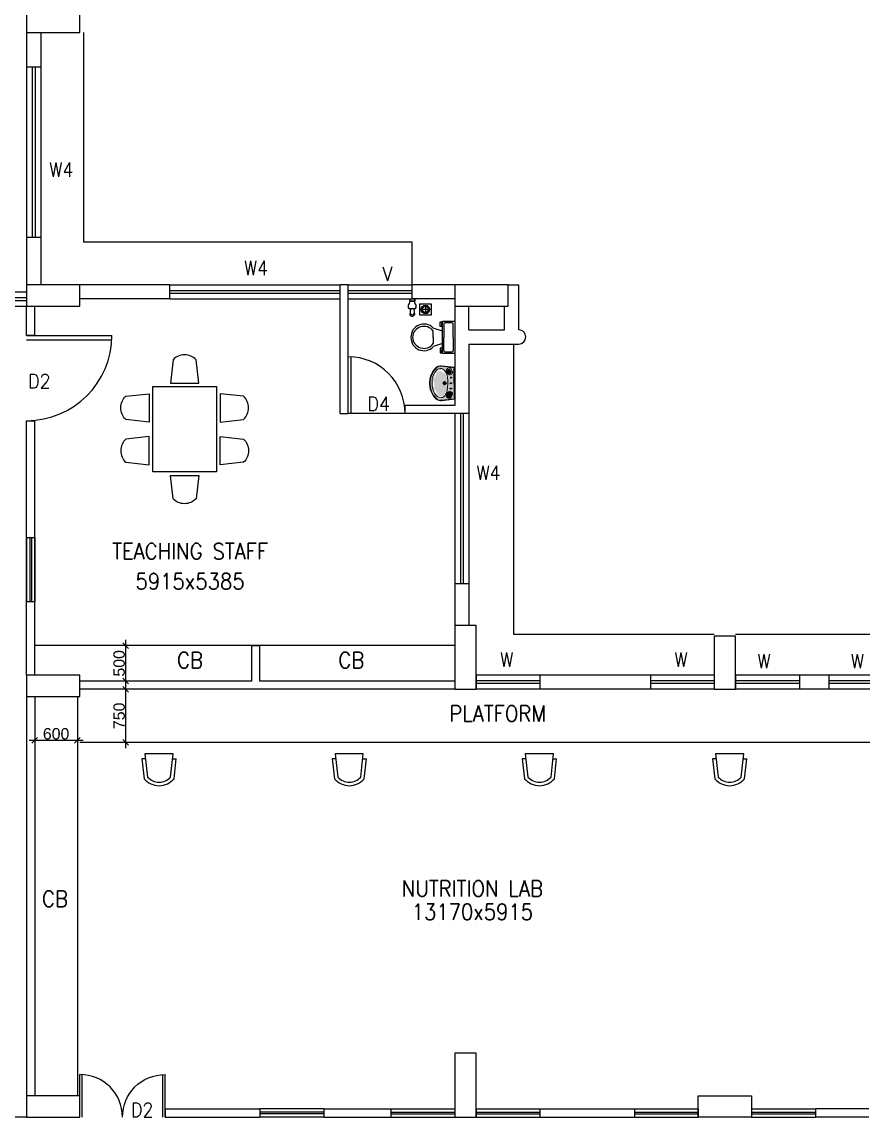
# Model space of a CAD drawing. Extents: x 10161149 to 10263331, y -3696053 to -3547728.
# Drawn here: x 10182655 to 10194502, y -3635863 to -3620428 of the extents above; entities that cross this region are included whole.
import ezdxf
from ezdxf.enums import TextEntityAlignment as Align

# ---------------------------------------------------------------- set-up
doc = ezdxf.new("R2010")
doc.units = 0
doc.header["$MEASUREMENT"] = 0
doc.header["$PDMODE"] = 35
doc.linetypes.add('DASHED', pattern=[0.75, 0.5, -0.25])
doc.layers.get('0').update_dxf_attribs({"linetype": 'CONTINUOUS'})
doc.layers.get('Defpoints').update_dxf_attribs({"linetype": 'CONTINUOUS'})
for name, color, linetype in [('25', 6, 'CONTINUOUS'), ('5', 3, 'CONTINUOUS'), ('COL', 2, 'CONTINUOUS'), ('DAS', 1, 'DASHED'), ('DIM', 8, 'CONTINUOUS'), ('dim1', 5, 'CONTINUOUS'), ('DOOR', 31, 'CONTINUOUS'), ('EWC', 5, 'CONTINUOUS'), ('Exi. Walls', 170, 'CONTINUOUS'), ('floor trap', 9, 'CONTINUOUS'), ('Furn-Hat', 145, 'CONTINUOUS'), ('tap', 8, 'CONTINUOUS'), ('Toi-Euip', 8, 'CONTINUOUS'), ('TXW', 6, 'CONTINUOUS'), ('Venti', 161, 'CONTINUOUS'), ('Window', 4, 'CONTINUOUS')]:
    doc.layers.add(name, color=color, linetype=linetype)
doc.layers.add('toi-fix', color=46, linetype='CONTINUOUS', lineweight=18)
doc.styles.add('ROMANS', font='arial.ttf')
doc.styles.get("Standard").update_dxf_attribs({"font": 'romans.shx'})
doc.linetypes.add('ZIGZAG', pattern='A,0.0001,-0.2,[131,ltypeshp.shx,S=0.2,R=0,X=-0.2,Y=0],-0.4,[131,ltypeshp.shx,S=0.2,R=180,X=0.2,Y=0],-0.2', length=0.8001)
doc.dimstyles.new('int. dim', dxfattribs={"dimtxt": 160, "dimasz": 80, "dimexe": 80, "dimexo": 0, "dimgap": 10, "dimtad": 1, "dimdec": 0, "dimzin": 12, "dimdsep": 46, "dimtxsty": 'ROMANS', "dimblk": 'OBLIQUE', "dimcen": 1.5, "dimdle": 80, "dimclrd": 5, "dimclre": 5, "dimclrt": 4, "dimadec": 0, "dimazin": 0, "dimtfac": 1, "dimtdec": 0, "dimtix": 1, "dimtmove": 2, "dimatfit": 3, "dimfxl": 1, "dimtolj": 1, "dimtzin": 0, "dimlwd": -1, "dimlwe": -1, "dimarcsym": 0})

# ---------------------------------------------------------------- blocks, each defined once
blk = doc.blocks.new('WINP')
at = {"layer": 'Window'}
for p, q in [((0, 0), (0, 1)), ((0, 1), (1, 1)), ((1, 0), (1, 1)), ((0, 0.6), (1, 0.6)), ((0, 0.4), (1, 0.4)), ((0, 0), (1, 0))]:
    blk.add_line(p, q, dxfattribs=at)
blk = doc.blocks.new('DOORP')
at = {"layer": 'DOOR'}
for p, q in [((0, 0), (0, 1)), ((0.05, 0), (0.05, 0.999))]:
    blk.add_line(p, q, dxfattribs=at)
at = {"layer": 'DOOR', "color": 145}
blk.add_arc((0, 0), 1, 0, 90, dxfattribs=at)
blk = doc.blocks.new('_Oblique')
at = {"color": 0, "linetype": 'ByBlock', "lineweight": -2}
blk.add_line((-0.5, -0.5), (0.5, 0.5), dxfattribs=at)
blk = doc.blocks.new('*D75')
at = {"layer": 'Defpoints', "color": 0, "lineweight": -3, "transparency": 16777216}
for p in [(10182836, -3629933), (10183436, -3629933), (10182836, -3630554)]:
    blk.add_point(p, dxfattribs=at)
at = {"layer": 'dim1', "color": 5, "transparency": 16777216}
for p, q in [((10182836, -3629933), (10182836, -3630634)), ((10183436, -3629933), (10183436, -3630634)), ((10183516, -3630554), (10182756, -3630554))]:
    blk.add_line(p, q, dxfattribs=at)
at = {"layer": 'dim1', "color": 5, "transparency": 16777216, "xscale": 80, "yscale": 80, "zscale": 80, "rotation": 180}
blk.add_blockref('_Oblique', (10182836, -3630554), dxfattribs=at)
at = {"layer": 'dim1', "color": 5, "transparency": 16777216, "xscale": 80, "yscale": 80, "zscale": 80}
blk.add_blockref('_Oblique', (10183436, -3630554), dxfattribs=at)
at = {"layer": 'dim1', "color": 4, "transparency": 16777216, "insert": (10183136, -3630462), "char_height": 160, "attachment_point": 5, "style": 'ROMANS'}
blk.add_mtext('\\A1;600', dxfattribs=at)
blk = doc.blocks.new('VENTP')
at = {"layer": 'Venti'}
for p, q in [((0, 0), (0, 1)), ((0, 1), (1, 1)), ((1, 0), (1, 1)), ((0, 0), (1, 0))]:
    blk.add_line(p, q, dxfattribs=at)
at = {"layer": 'Venti', "ltscale": 2}
for p, q in [((0, 0.6), (1, 0.6)), ((0, 0.4), (1, 0.4))]:
    blk.add_line(p, q, dxfattribs=at)
blk = doc.blocks.new('*D100')
at = {"layer": 'Defpoints', "color": 0, "lineweight": -3, "transparency": 16777216}
for p in [(10184116, -3629218), (10184341, -3629218), (10184341, -3629718)]:
    blk.add_point(p, dxfattribs=at)
at = {"layer": 'dim1', "color": 5, "transparency": 16777216}
for p, q in [((10184341, -3629218), (10184036, -3629218)), ((10184116, -3629798), (10184116, -3629138)), ((10184341, -3629718), (10184036, -3629718))]:
    blk.add_line(p, q, dxfattribs=at)
at = {"layer": 'dim1', "color": 5, "transparency": 16777216, "xscale": 80, "yscale": 80, "zscale": 80}
for p, rotation in [((10184116, -3629218), 90), ((10184116, -3629718), 270)]:
    blk.add_blockref('_Oblique', p, dxfattribs=dict(at, rotation=rotation))
at = {"layer": 'dim1', "color": 4, "transparency": 16777216, "insert": (10184024, -3629468), "char_height": 160, "attachment_point": 5, "rotation": 90, "style": 'ROMANS'}
blk.add_mtext('\\A1;500', dxfattribs=at)
blk = doc.blocks.new('D1')
at = {"layer": '25'}
for points in [[(-1.64, 8.95), (-1.99, 5.65), (1.99, 5.65), (1.61, 8.95, 0.430136)], [(-8.3, 3.8), (-5, 4.15), (-5, 0.16), (-8.3, 0.54, -0.430136)], [(8.3, 3.8), (5, 4.15), (5, 0.16), (8.3, 0.54, 0.430136)], [(-8.3, -5.51), (-5, -5.85), (-5, -1.87), (-8.3, -2.25, 0.430136)], [(8.3, -5.51), (5, -5.85), (5, -1.87), (8.3, -2.25, -0.430136)], [(-1.64, -10.65), (-1.99, -7.35), (1.99, -7.35), (1.61, -10.65, -0.430136)]]:
    blk.add_lwpolyline(points, format="xyb", close=True, dxfattribs=at)
at = {"layer": 'DIM'}
blk.add_lwpolyline([(-4.5, -6.85), (-4.5, 5.15), (4.5, 5.15), (4.5, -6.85)], close=True, dxfattribs=at)
blk = doc.blocks.new('*D101')
at = {"layer": 'Defpoints', "color": 0, "lineweight": -3, "transparency": 16777216}
for p in [(10184116, -3629833), (10184283, -3629833), (10184283, -3630583)]:
    blk.add_point(p, dxfattribs=at)
at = {"layer": 'dim1', "color": 5, "transparency": 16777216}
for p, q in [((10184283, -3629833), (10184036, -3629833)), ((10184116, -3630663), (10184116, -3629753)), ((10184283, -3630583), (10184036, -3630583))]:
    blk.add_line(p, q, dxfattribs=at)
at = {"layer": 'dim1', "color": 5, "transparency": 16777216, "xscale": 80, "yscale": 80, "zscale": 80}
for p, rotation in [((10184116, -3629833), 90), ((10184116, -3630583), 270)]:
    blk.add_blockref('_Oblique', p, dxfattribs=dict(at, rotation=rotation))
at = {"layer": 'dim1', "color": 4, "transparency": 16777216, "insert": (10184024, -3630208), "char_height": 160, "attachment_point": 5, "rotation": 90, "style": 'ROMANS'}
blk.add_mtext('\\A1;750', dxfattribs=at)
blk = doc.blocks.new('CHAIR')
at = {"layer": '25'}
for p, q in [((-1.92, -0.71), (-2.42, -0.71)), ((1.92, -0.71), (2.42, -0.71))]:
    blk.add_line(p, q, dxfattribs=at)
blk.add_lwpolyline([(1.64, -3.3), (1.99, 0), (-1.99, 0), (-1.61, -3.3, 0.430136)], format="xyb", close=True, dxfattribs=at)
blk.add_lwpolyline([(-2.41, -0.71), (-2.09, -3.51, 0.468646), (2.12, -3.51)], format="xyb", dxfattribs=at)
blk.add_lwpolyline([(2.12, -3.51), (2.42, -0.71)], dxfattribs=at)
blk = doc.blocks.new('2')
at = {"layer": 'Furn-Hat'}
h = blk.add_hatch(color=200, dxfattribs=at)
h.set_gradient(color1=(176, 43, 238), color2=(222, 165, 248), one_color=1, tint=0.81, name='SPHERICAL')
edge = h.paths.add_edge_path()
edge.add_ellipse((0.83, 2.39), major_axis=(0, 2.74), ratio=1, start_angle=253.1333, end_angle=282.8458)
edge.add_ellipse((0.66, 2.28), major_axis=(0, 2.87), ratio=1, start_angle=226.9131, end_angle=256.353, ccw=False)
edge.add_ellipse((1.97, 1.03), major_axis=(0, 1.06), ratio=1, start_angle=191.403, end_angle=227.6151, ccw=False)
edge.add_ellipse((1.95, 0.79), major_axis=(-0.001, 0.832), ratio=1, start_angle=172.9435, end_angle=196.7003, ccw=False)
edge.add_line((1.85, -0.04), (0, 0.17))
edge.add_ellipse((-0.15, 0.37), major_axis=(0, 0.247), ratio=1, start_angle=216.2128, end_angle=239.0995)
edge.add_line((0.07, 0.24), (1.91, 0.03))
edge.add_ellipse((1.98, 0.81), major_axis=(0, 0.781), ratio=1, start_angle=174.8376, end_angle=213.1867)
edge.add_ellipse((1.82, 1.24), major_axis=(0, 1.23), ratio=1, start_angle=208.7339, end_angle=238.1069)
edge.add_ellipse((1.35, 1.89), major_axis=(0, 2), ratio=1, start_angle=229.2631, end_angle=252.9591)
edge.add_ellipse((0.45, 2.43), major_axis=(0, 3.03), ratio=1, start_angle=248.1478, end_angle=293.8025)
edge.add_ellipse((0.67, 2.61), major_axis=(0, 2.75), ratio=1, start_angle=292.3386, end_angle=313.7886)
edge.add_ellipse((1.96, 3.88), major_axis=(0.001, 0.944), ratio=1, start_angle=311.9795, end_angle=362.8452)
edge.add_line((1.91, 4.83), (0.06, 4.62))
edge.add_ellipse((-0.22, 4.44), major_axis=(0, 0.335), ratio=1, start_angle=301.9908, end_angle=318.3316)
edge.add_line((0, 4.69), (1.85, 4.9))
edge.add_ellipse((1.98, 3.91), major_axis=(0, 0.995), ratio=1, start_angle=311.3713, end_angle=367.5939, ccw=False)
edge.add_ellipse((0.6, 2.54), major_axis=(0, 2.94), ratio=1, start_angle=278.9603, end_angle=313.5987, ccw=False)
h = blk.add_hatch(color=201, dxfattribs=at)
h.set_gradient(color1=(213, 142, 246), color2=(222, 165, 248), one_color=1, tint=0.81, name='SPHERICAL')
edge = h.paths.add_edge_path()
edge.add_ellipse((-0.22, 4.44), major_axis=(0, 0.335), ratio=1, start_angle=279.6212, end_angle=301.9908)
edge.add_line((0.06, 4.62), (1.91, 4.83))
edge.add_ellipse((1.96, 3.88), major_axis=(0.001, 0.944), ratio=1, start_angle=311.9795, end_angle=362.8452, ccw=False)
edge.add_ellipse((0.67, 2.61), major_axis=(0, 2.75), ratio=1, start_angle=292.3386, end_angle=313.7886, ccw=False)
edge.add_ellipse((0.45, 2.43), major_axis=(0, 3.03), ratio=1, start_angle=248.1478, end_angle=293.8025, ccw=False)
edge.add_ellipse((1.35, 1.89), major_axis=(0, 2), ratio=1, start_angle=229.2631, end_angle=252.9591, ccw=False)
edge.add_ellipse((1.82, 1.24), major_axis=(0, 1.23), ratio=1, start_angle=208.7339, end_angle=238.1069, ccw=False)
edge.add_ellipse((1.98, 0.81), major_axis=(0, 0.781), ratio=1, start_angle=174.8376, end_angle=213.1867, ccw=False)
edge.add_line((1.91, 0.03), (0.07, 0.24))
edge.add_ellipse((-0.15, 0.37), major_axis=(0, 0.247), ratio=1, start_angle=239.0995, end_angle=258.8462)
edge.add_line((0.1, 0.32), (0.11, 4.5))
edge = h.paths.add_edge_path(flags=16)
edge.add_ellipse((0.54, 1.68), major_axis=(0.0002, 0.0643), ratio=1, start_angle=0, end_angle=360, ccw=False)
edge = h.paths.add_edge_path(flags=16)
edge.add_ellipse((0.75, 0.77), major_axis=(0.001, 0.492), ratio=1, start_angle=372.9151, end_angle=415.0496)
edge.add_ellipse((0.66, 0.93), major_axis=(0, 0.34), ratio=1, start_angle=68.6534, end_angle=118.0903)
edge.add_ellipse((1.55, 1.19), major_axis=(0, 1.26), ratio=1, start_angle=109.4436, end_angle=129.259)
edge.add_ellipse((0.76, 0.48), major_axis=(0, 0.207), ratio=1, start_angle=116.7852, end_angle=207.4853)
edge.add_ellipse((0.68, 0.84), major_axis=(0.003, 0.569), ratio=1, start_angle=198.6155, end_angle=235.2982)
edge.add_ellipse((1.01, 0.63), major_axis=(0, 0.179), ratio=1, start_angle=230.4595, end_angle=309.5311)
edge.add_arc((1.2, 0.8), 0.086, 143.8926, 223.9597, ccw=False)
edge.add_arc((1.21, 0.82), 0.0872, 59.6713, 155.4896, ccw=False)
edge.add_ellipse((2.73, 1.67), major_axis=(0, 1.67), ratio=1, start_angle=108.7156, end_angle=120.4399)
edge.add_ellipse((2.03, 1.15), major_axis=(0, 0.801), ratio=1, start_angle=113.6541, end_angle=156.3424)
edge.add_ellipse((1.91, 1.34), major_axis=(0, 0.947), ratio=1, start_angle=167.3152, end_angle=194.3844)
edge.add_ellipse((1.73, 1.61), major_axis=(0, 1.26), ratio=1, start_angle=199.4142, end_angle=242.3113)
edge.add_ellipse((0.73, 2.3), major_axis=(0, 2.47), ratio=1, start_angle=238.946, end_angle=269.4836)
edge.add_ellipse((0.23, 2.48), major_axis=(0, 2.98), ratio=1, start_angle=266.1625, end_angle=294.5971)
edge.add_ellipse((1.64, 3.2), major_axis=(0, 1.4), ratio=1, start_angle=291.6011, end_angle=328.054)
edge.add_ellipse((2, 3.79), major_axis=(0, 0.709), ratio=1, start_angle=327.5861, end_angle=383.2162)
edge.add_ellipse((2.18, 3.44), major_axis=(0, 1.1), ratio=1, start_angle=384.9893, end_angle=432.0066)
edge.add_arc((1.21, 4.06), 0.0773, 202.0693, 284.8477, ccw=False)
edge.add_arc((1.2, 4.08), 0.086, 136.0403, 216.1074, ccw=False)
edge.add_ellipse((1.01, 4.25), major_axis=(0, 0.179), ratio=1, start_angle=230.4689, end_angle=309.5405)
edge.add_ellipse((0.68, 4.04), major_axis=(-0.003, 0.569), ratio=1, start_angle=304.7018, end_angle=341.3845)
edge.add_ellipse((0.76, 4.4), major_axis=(0, 0.207), ratio=1, start_angle=332.4116, end_angle=423.1117)
edge.add_ellipse((1.55, 3.69), major_axis=(0.01, 1.26), ratio=1, start_angle=411.1189, end_angle=430.9342)
edge.add_ellipse((0.66, 3.95), major_axis=(0, 0.34), ratio=1, start_angle=61.9097, end_angle=111.3466)
edge.add_ellipse((0.75, 4.11), major_axis=(0.003, 0.492), ratio=1, start_angle=125.3669, end_angle=167.5014)
edge.add_ellipse((0.73, 3.94), major_axis=(0, 0.319), ratio=1, start_angle=163.9108, end_angle=209.8663)
edge.add_ellipse((1.14, 3.59), major_axis=(-0.002, 0.268), ratio=1, start_angle=387.9183, end_angle=433.2607, ccw=False)
edge.add_ellipse((1.07, 3.77), major_axis=(0, 0.0739), ratio=1, start_angle=281.3136, end_angle=401.6955, ccw=False)
edge.add_ellipse((2.18, 3.44), major_axis=(0, 1.1), ratio=1, start_angle=432.0066, end_angle=441.9912)
edge.add_ellipse((3.97, 2.89), major_axis=(0, 2.96), ratio=1, start_angle=436.108, end_angle=445.7027)
edge.add_ellipse((8.3, 2.4), major_axis=(0, 7.32), ratio=1, start_angle=444.4585, end_angle=449.7636)
edge.add_ellipse((8.98, 2.78), major_axis=(0.01, 8.01), ratio=1, start_angle=92.5395, end_angle=98.8367)
edge.add_ellipse((2.73, 1.67), major_axis=(0, 1.67), ratio=1, start_angle=94.0582, end_angle=108.7156)
edge.add_ellipse((1.07, 1.13), major_axis=(-0.0003, 0.0855), ratio=1, start_angle=142.4726, end_angle=276.6239, ccw=False)
edge.add_ellipse((1.14, 1.3), major_axis=(0.002, 0.268), ratio=1, start_angle=106.7393, end_angle=152.0817, ccw=False)
edge.add_ellipse((0.73, 0.94), major_axis=(-0.001, 0.319), ratio=1, start_angle=329.9021, end_angle=375.8576)
edge = h.paths.add_edge_path(flags=16)
edge.add_ellipse((0.54, 2.42), major_axis=(0.0008, 0.0643), ratio=1, start_angle=0, end_angle=360, ccw=False)
edge = h.paths.add_edge_path(flags=0)
edge.add_ellipse((1.43, 2.44), major_axis=(0, 0.216), ratio=1, start_angle=0, end_angle=360, ccw=False)
edge = h.paths.add_edge_path(flags=0)
edge.add_ellipse((1.43, 2.44), major_axis=(-0.001, 0.155), ratio=1, start_angle=0, end_angle=360, ccw=False)
edge = h.paths.add_edge_path(flags=0)
edge.add_ellipse((1.43, 2.44), major_axis=(0, 0.109), ratio=1, start_angle=0, end_angle=360, ccw=False)
edge = h.paths.add_edge_path(flags=16)
edge.add_ellipse((0.54, 3.22), major_axis=(0.0002, 0.0643), ratio=1, start_angle=0, end_angle=360, ccw=False)
h = blk.add_hatch(color=200, dxfattribs=at)
h.set_gradient(color1=(176, 43, 238), color2=(222, 165, 248), one_color=1, tint=0.81, name='INVCYLINDER')
edge = h.paths.add_edge_path()
edge.add_ellipse((-0.15, 0.37), major_axis=(0, 0.247), ratio=1, start_angle=239.0995, end_angle=258.8462, ccw=False)
edge.add_line((0.07, 0.24), (0, 0.25))
edge.add_line((0, 0.25), (0, 4.61))
edge.add_line((0, 4.61), (0.06, 4.62))
edge.add_ellipse((-0.22, 4.44), major_axis=(0, 0.335), ratio=1, start_angle=279.6212, end_angle=301.9908, ccw=False)
edge.add_line((0.11, 4.5), (0.1, 0.32))
h = blk.add_hatch(color=254, dxfattribs=at)
h.set_gradient(color1=(234, 198, 250), color2=(223, 166, 247), one_color=1, tint=0.81, name='SPHERICAL')
edge = h.paths.add_edge_path()
edge.add_ellipse((1.07, 3.77), major_axis=(0, 0.0739), ratio=1, start_angle=281.3136, end_angle=401.6955)
edge.add_ellipse((1.14, 3.59), major_axis=(-0.002, 0.268), ratio=1, start_angle=387.9183, end_angle=433.2607)
edge.add_ellipse((0.73, 3.94), major_axis=(0, 0.319), ratio=1, start_angle=163.9108, end_angle=209.8663, ccw=False)
edge.add_ellipse((0.75, 4.11), major_axis=(0.003, 0.492), ratio=1, start_angle=125.3669, end_angle=167.5014, ccw=False)
edge.add_ellipse((0.66, 3.95), major_axis=(0, 0.34), ratio=1, start_angle=61.9097, end_angle=111.3466, ccw=False)
edge.add_ellipse((1.55, 3.69), major_axis=(0.01, 1.26), ratio=1, start_angle=411.1189, end_angle=430.9342, ccw=False)
edge.add_ellipse((0.76, 4.4), major_axis=(0, 0.207), ratio=1, start_angle=332.4116, end_angle=423.1117, ccw=False)
edge.add_ellipse((0.68, 4.04), major_axis=(-0.003, 0.569), ratio=1, start_angle=304.7018, end_angle=341.3845, ccw=False)
edge.add_ellipse((1.01, 4.25), major_axis=(0, 0.179), ratio=1, start_angle=230.4689, end_angle=309.5405, ccw=False)
edge.add_arc((1.2, 4.08), 0.086, 136.0403, 216.1074)
edge.add_arc((1.21, 4.06), 0.0773, 202.0693, 284.8477)
edge.add_ellipse((2.18, 3.44), major_axis=(0, 1.1), ratio=1, start_angle=384.9893, end_angle=432.0066)
h = blk.add_hatch(color=254, dxfattribs=at)
h.set_gradient(color1=(234, 198, 250), color2=(223, 166, 247), one_color=1, tint=0.81, name='SPHERICAL')
edge = h.paths.add_edge_path()
edge.add_ellipse((1.64, 3.2), major_axis=(0, 1.4), ratio=1, start_angle=291.6011, end_angle=328.054)
edge.add_ellipse((0.23, 2.48), major_axis=(0, 2.98), ratio=1, start_angle=266.1625, end_angle=294.5971, ccw=False)
edge.add_ellipse((0.73, 2.3), major_axis=(0, 2.47), ratio=1, start_angle=238.946, end_angle=269.4836, ccw=False)
edge.add_ellipse((1.73, 1.61), major_axis=(0, 1.26), ratio=1, start_angle=199.4142, end_angle=242.3113, ccw=False)
edge.add_ellipse((1.91, 1.34), major_axis=(0, 0.947), ratio=1, start_angle=167.3152, end_angle=194.3844, ccw=False)
edge.add_ellipse((2.03, 1.15), major_axis=(0, 0.801), ratio=1, start_angle=113.6541, end_angle=156.3424, ccw=False)
edge.add_ellipse((2.73, 1.67), major_axis=(0, 1.67), ratio=1, start_angle=94.0582, end_angle=120.4399, ccw=False)
edge.add_ellipse((8.98, 2.78), major_axis=(0.01, 8.01), ratio=1, start_angle=92.5395, end_angle=98.8367, ccw=False)
edge.add_ellipse((8.3, 2.4), major_axis=(0, 7.32), ratio=1, start_angle=444.4585, end_angle=449.7636, ccw=False)
edge.add_ellipse((3.97, 2.89), major_axis=(0, 2.96), ratio=1, start_angle=436.108, end_angle=445.7027, ccw=False)
edge.add_ellipse((2.18, 3.44), major_axis=(0, 1.1), ratio=1, start_angle=384.9893, end_angle=441.9912, ccw=False)
edge.add_ellipse((2, 3.79), major_axis=(0, 0.709), ratio=1, start_angle=327.5861, end_angle=383.2162, ccw=False)
edge = h.paths.add_edge_path(flags=16)
edge.add_ellipse((1.43, 2.44), major_axis=(0, 0.216), ratio=1, start_angle=0, end_angle=360, ccw=False)
edge = h.paths.add_edge_path(flags=0)
edge.add_ellipse((1.43, 2.44), major_axis=(-0.001, 0.155), ratio=1, start_angle=0, end_angle=360, ccw=False)
edge = h.paths.add_edge_path(flags=0)
edge.add_ellipse((1.43, 2.44), major_axis=(0, 0.109), ratio=1, start_angle=0, end_angle=360, ccw=False)
h = blk.add_hatch(color=254, dxfattribs=at)
h.set_gradient(color1=(234, 198, 250), color2=(223, 166, 247), one_color=1, tint=0.81, name='SPHERICAL')
edge = h.paths.add_edge_path()
edge.add_ellipse((1.55, 1.19), major_axis=(0, 1.26), ratio=1, start_angle=109.4436, end_angle=129.259)
edge.add_ellipse((0.76, 0.48), major_axis=(0, 0.207), ratio=1, start_angle=116.7852, end_angle=207.4853)
edge.add_ellipse((0.68, 0.84), major_axis=(0.003, 0.569), ratio=1, start_angle=198.6155, end_angle=235.2982)
edge.add_ellipse((1.01, 0.63), major_axis=(0, 0.179), ratio=1, start_angle=230.4595, end_angle=309.5311)
edge.add_arc((1.2, 0.8), 0.086, 143.8926, 223.9597, ccw=False)
edge.add_arc((1.21, 0.82), 0.0872, 59.6713, 155.4896, ccw=False)
edge.add_ellipse((2.73, 1.67), major_axis=(0, 1.67), ratio=1, start_angle=108.7156, end_angle=120.4399, ccw=False)
edge.add_ellipse((1.07, 1.13), major_axis=(-0.0003, 0.0855), ratio=1, start_angle=142.4726, end_angle=276.6239, ccw=False)
edge.add_ellipse((1.14, 1.3), major_axis=(0.002, 0.268), ratio=1, start_angle=106.7393, end_angle=152.0817, ccw=False)
edge.add_ellipse((0.73, 0.94), major_axis=(-0.001, 0.319), ratio=1, start_angle=329.9021, end_angle=375.8576)
edge.add_ellipse((0.75, 0.77), major_axis=(0.001, 0.492), ratio=1, start_angle=372.9151, end_angle=415.0496)
edge.add_ellipse((0.66, 0.93), major_axis=(0, 0.34), ratio=1, start_angle=68.6534, end_angle=118.0903)
at = {"layer": 'toi-fix', "color": 7}
for p, q in [((0, 4.69), (1.85, 4.9)), ((0, 4.61), (1.91, 4.83)), ((0, 0.17), (0, 4.69)), ((0.1, 0.32), (0.11, 4.5)), ((0.67, 3.22), (0.39, 3.22)), ((0.54, 3.34), (0.54, 3.08)), ((0.72, 2.42), (0.39, 2.42)), ((0.72, 1.68), (0.39, 1.68)), ((0.54, 2.55), (0.54, 2.28)), ((0.54, 1.8), (0.54, 1.54)), ((1.73, 2.44), (1.12, 2.44)), ((1.43, 2.14), (1.43, 2.74)), ((0, 0.25), (1.91, 0.03)), ((0, 0.17), (1.85, -0.04))]:
    blk.add_line(p, q, dxfattribs=at)
at = {"layer": 'toi-fix', "color": 7, "extrusion": (0, 0, -1)}
for centre, major_axis, start_param, end_param in [((-0.22, 4.44), (0, 0.335), 0.727251, 1.402875), ((1.98, 3.91), (0, 0.995), -0.132539, 0.848731), ((1.96, 3.88), (0.001, 0.944), -0.049658, 0.838116), ((0.66, 3.95), (0, 0.34), 4.33982, 5.202657), ((0.75, 4.11), (0.003, 0.492), 3.359735, 4.09512), ((1.55, 3.69), (0.01, 1.26), -1.238036, -0.892193), ((0.54, 3.22), (0.0002, 0.0643), 3.139035, 9.42222), ((0.76, 4.4), (0, 0.207), -1.101507, 0.481509), ((0.73, 3.94), (0, 0.319), 2.620328, 3.422401), ((0.68, 4.04), (-0.003, 0.569), 0.324902, 0.965135), ((1.14, 3.59), (-0.002, 0.268), -1.278641, -0.487266), ((8.3, 2.4), (0, 7.32), -1.56667, -1.474079), ((1.07, 3.77), (0, 0.0739), -0.727724, 1.373337), ((3.97, 2.89), (0, 2.96), -1.495794, -1.328336), ((2.18, 3.44), (0, 1.1), -1.431017, -0.436146), ((1.2, 4.08), (-0.0608, 0.0608), 4.867594, 6.265028), ((1.01, 4.25), (0, 0.179), 0.880684, 2.260744), ((1.21, 4.06), (0.0547, 0.0547), 2.097053, 3.541809), ((2, 3.79), (0, 0.709), -0.405199, 0.56573), ((1.64, 3.2), (0, 1.4), 0.557563, 1.193786), ((0.67, 2.61), (0, 2.75), 0.806541, 1.180915), ((0.6, 2.54), (0, 2.94), 0.809856, 1.41441), ((0.23, 2.48), (0, 2.98), 1.141495, 1.637774), ((0.45, 2.43), (0, 3.03), 1.155365, 1.952189), ((0.54, 1.68), (0.0002, 0.0643), 3.139035, 9.42222), ((0.54, 2.42), (0.0008, 0.0643), 3.12883, 9.412015), ((8.98, 2.78), (0.01, 8.01), 4.558159, 4.668067), ((2.73, 1.67), (0, 1.67), 4.181112, 4.641559), ((1.43, 2.44), (0, 0.216), 3.141254, 9.424439), ((1.43, 2.44), (-0.001, 0.155), 3.145308, 9.428493), ((1.43, 2.44), (0, 0.109), 3.142047372431534, 9.42523267961112), ((0.66, 2.28), (0, 2.87), 1.808981, 2.322804), ((0.73, 2.3), (0, 2.47), 1.579809, 2.112792), ((0.83, 2.39), (0, 2.74), 1.346594, 1.865175), ((-0.15, 0.37), (0, 0.247), 1.765467, 2.50956), ((0.66, 0.93), (0, 0.34), 4.222121, 5.084958), ((0.75, 0.77), (0.001, 0.492), -0.960797, -0.225412), ((1.55, 1.19), (0, 1.26), 4.027191, 4.373034), ((0.76, 0.48), (0, 0.207), 2.661884, 4.2449), ((0.73, 0.94), (-0.001, 0.319), -0.276767, 0.525307), ((0.68, 0.84), (0.003, 0.569), 2.176458, 2.816691), ((1.14, 1.3), (0.002, 0.268), 3.628858, 4.420234), ((1.07, 1.13), (-0.0003, 0.0855), 1.455188, 3.796569), ((1.2, 0.8), (-0.0608, 0.0608), 4.730546, 6.12798), ((1.21, 0.82), (0.0617, 0.0617), 4.354779, 6.027124), ((1.01, 0.63), (0, 0.179), 0.880848, 2.260908), ((2.03, 1.15), (0, 0.801), 3.554495, 4.299548), ((1.91, 1.34), (0, 0.947), 2.890537, 3.362984), ((1.98, 0.81), (0, 0.781), 2.562376, 3.231693), ((1.73, 1.61), (0, 1.26), 2.054055, 2.802751), ((1.97, 1.03), (0, 1.06), 2.310552, 2.942572), ((1.82, 1.24), (0, 1.23), 2.127435, 2.640092), ((1.35, 1.89), (0, 2), 1.868215, 2.281789), ((1.95, 0.79), (-0.001, 0.832), 2.850118, 3.264751)]:
    blk.add_ellipse(centre, major_axis=major_axis, ratio=1, start_param=start_param, end_param=end_param, dxfattribs=at)
blk = doc.blocks.new('A$C70ED7303')
at = {"layer": 'EWC', "color": 11}
for p, q in [((0, 0), (229, 0)), ((229, 0), (229, -174)), ((-229, 0), (0, 0)), ((-229, -174), (-229, 0)), ((-207, -44), (-207, -131)), ((0, -22), (-185, -22)), ((-185, -153), (0, -153)), ((0, -22), (185, -22)), ((185, -153), (0, -153)), ((207, -44), (207, -131)), ((229, -174), (-229, -174)), ((-218, -207), (-218, -185)), ((-218, -185), (-174, -185)), ((-153, -207), (-218, -207)), ((-174, -185), (-174, -174)), ((-153, -174), (-153, -207)), ((-87, -174), (-131, -305)), ((0, -305), (-87, -305)), ((0, -305), (87, -305)), ((87, -174), (131, -305)), ((153, -174), (153, -207)), ((153, -207), (218, -207)), ((174, -185), (174, -174)), ((218, -185), (174, -185)), ((218, -207), (218, -185))]:
    blk.add_line(p, q, dxfattribs=at)
for centre, major_axis, start_param, end_param in [((-188, -41), (13.6, -13.6), 2.214297, 4.068888), ((-188, -134), (-13.6, -13.6), 5.35589, 7.21048), ((188, -41), (13.6, -13.6), 0.643501, 2.498091), ((188, -134), (-13.6, -13.6), 0.643501, 2.498091), ((-7, -436), (-128, -128), 4.686239, 7.105146), ((5, -435), (-113, -113), 4.541602, 7.039318), ((7, -436), (56, -172), -0.351019, 2.067888), ((-5, -435), (-113, -113), 0.814663, 3.31238)]:
    blk.add_ellipse(centre, major_axis=major_axis, ratio=1, start_param=start_param, end_param=end_param, dxfattribs=at)
blk = doc.blocks.new('A$C0B5D0E53')
at = {"layer": 'tap', "color": 7}
for p, q in [((0, 10.6), (0, 46.6)), ((0, 46.6), (15.3, 46.6)), ((0, 10.6), (12.3, 10.6)), ((1.3, 45), (12.3, 45)), ((1.3, 12.1), (12.3, 12.1)), ((12.3, 10.6), (12.3, 46.6)), ((12.3, 10.7), (15.3, 10.7)), ((15.3, 10.7), (15.3, 46.6)), ((70.5, 45.4), (70.5, 11.9)), ((70.5, 41), (110.5, 44.7)), ((70.5, 16.2), (110.5, 12.2))]:
    blk.add_line(p, q, dxfattribs=at)
for centre, radius, start, end in [((2.5, 42.7), 2.66, 117.10999, 161.72934), ((2.5, 14.5), 2.66, 198.27066, 242.89001), ((8.1, 99), 56.2, 277.35802, 310.42145), ((8.1, -41.8), 56.2, 49.57855, 82.64198), ((51.6, 36.7), 20.8, 24.72591, 109.75439), ((51.6, 20.6), 20.8, 250.24561, 335.27409), ((93.9, 28.5), 17.7, 301.8025, 58.51861), ((103.5, 28.5), 17.7, 293.44996, 66.55004)]:
    blk.add_arc(centre, radius, start, end, dxfattribs=at)
blk = doc.blocks.new('FT')
at = {"layer": 'floor trap', "color": 7}
for p, q in [((0, 40), (10, 40)), ((16.3, 40), (63.8, 40)), ((40, 16.3), (40, 63.7)), ((70, 40), (80, 40))]:
    blk.add_line(p, q, dxfattribs=at)
at = {"layer": 'floor trap', "color": 7, "ltscale": 100}
blk.add_lwpolyline([(80, 0), (0, 0), (0, 80), (80, 80)], close=True, dxfattribs=at)
at = {"layer": 'floor trap', "color": 7}
for radius in [30, 23.7, 21.9]:
    blk.add_circle((40, 40), radius, dxfattribs=at)

msp = doc.modelspace()

# ---------------------------------------------------------------- linework, layer by layer
at = {"layer": '25'}
for p, q in [((10188051, -3625948), (10187251, -3625948)), ((10188751, -3629218), (10182836, -3629218)), ((10183436, -3629933), (10183436, -3635563)), ((10196006, -3630583), (10183471, -3630583))]:
    msp.add_line(p, q, dxfattribs=at)
at = {"layer": '25', "linetype": 'ZIGZAG', "ltscale": 50}
msp.add_line((10182721, -3635863), (10179721, -3635863), dxfattribs=at)
at = {"layer": 'COL', "color": 2}
for points in [[(10182721, -3620578), (10183471, -3620578), (10183471, -3620278), (10182721, -3620278)], [(10182721, -3624433), (10183471, -3624433), (10183471, -3624133), (10182721, -3624133)], [(10188751, -3624433), (10189501, -3624433), (10189501, -3624133), (10188751, -3624133)], [(10188751, -3628933), (10188751, -3629833), (10189051, -3629833), (10189051, -3628933)], [(10192406, -3629083), (10192406, -3629833), (10192706, -3629833), (10192706, -3629083)], [(10182721, -3629933), (10183471, -3629933), (10183471, -3629633), (10182721, -3629633)], [(10188751, -3634963), (10188751, -3635863), (10189051, -3635863), (10189051, -3634963)], [(10182721, -3635863), (10183471, -3635863), (10183471, -3635563), (10182721, -3635563)], [(10192181, -3635563), (10192931, -3635563), (10192931, -3635863), (10192181, -3635863)]]:
    msp.add_lwpolyline(points, close=True, dxfattribs=at)
at = {"layer": 'DAS', "linetype": 'Continuous'}
for p, q in [((10183521, -3620578), (10183521, -3623533)), ((10188151, -3623533), (10183521, -3623533)), ((10188151, -3624133), (10188151, -3623533)), ((10189581, -3629063), (10189581, -3624968)), ((10192406, -3629063), (10189581, -3629063)), ((10196006, -3629063), (10192706, -3629063))]:
    msp.add_line(p, q, dxfattribs=at)
at = {"layer": 'Exi. Walls'}
for p, q in [((10182721, -3620578), (10182721, -3621063)), ((10182921, -3620578), (10182921, -3621063)), ((10182721, -3623463), (10182721, -3624133)), ((10182921, -3623463), (10182921, -3624133)), ((10184736, -3624133), (10183471, -3624133)), ((10187251, -3624133), (10187136, -3624133)), ((10188751, -3624133), (10188151, -3624133)), ((10188751, -3624133), (10188151, -3624133)), ((10189501, -3624133), (10189651, -3624133)), ((10189651, -3624768), (10189651, -3624133)), ((10182721, -3624848), (10182721, -3624433)), ((10182721, -3624848), (10182721, -3624433)), ((10182721, -3624848), (10182721, -3624433)), ((10182836, -3624848), (10182836, -3624433)), ((10184736, -3624333), (10183471, -3624333)), ((10187136, -3625948), (10187136, -3624333)), ((10187251, -3625948), (10187251, -3624333)), ((10188751, -3624333), (10188151, -3624333)), ((10188751, -3624433), (10188751, -3625833)), ((10188751, -3624433), (10188751, -3624968)), ((10188951, -3624768), (10188951, -3624433)), ((10189451, -3624768), (10189451, -3624433)), ((10182836, -3624848), (10182721, -3624848)), ((10188951, -3624768), (10189451, -3624768)), ((10188951, -3624968), (10188951, -3625948)), ((10188951, -3624968), (10189651, -3624968)), ((10188051, -3625948), (10188051, -3625833)), ((10188751, -3625833), (10188051, -3625833)), ((10187136, -3625948), (10187251, -3625948)), ((10188751, -3625948), (10188051, -3625948)), ((10182721, -3629633), (10182721, -3626048)), ((10182721, -3626048), (10182836, -3626048)), ((10182836, -3629633), (10182836, -3626048)), ((10188751, -3628348), (10188751, -3628933)), ((10188951, -3628348), (10188951, -3628933)), ((10185891, -3629218), (10186006, -3629218)), ((10185891, -3629718), (10185891, -3629218)), ((10186006, -3629718), (10186006, -3629218)), ((10191506, -3629633), (10189951, -3629633)), ((10194021, -3629633), (10193606, -3629633)), ((10185891, -3629718), (10183471, -3629718)), ((10188751, -3629833), (10183471, -3629833)), ((10188751, -3629718), (10186006, -3629718)), ((10191506, -3629833), (10189951, -3629833)), ((10194021, -3629833), (10193606, -3629833)), ((10182721, -3629933), (10182721, -3635563)), ((10182721, -3629933), (10182721, -3629933)), ((10182836, -3629933), (10182836, -3635563)), ((10182836, -3629933), (10182836, -3629933)), ((10184671, -3635748), (10184671, -3635863)), ((10184671, -3635863), (10184671, -3635748)), ((10184671, -3635748), (10186006, -3635748)), ((10184671, -3635863), (10186006, -3635863)), ((10186906, -3635748), (10187851, -3635748)), ((10186906, -3635863), (10187851, -3635863)), ((10189951, -3635748), (10191281, -3635748)), ((10189951, -3635863), (10191281, -3635863)), ((10194581, -3635748), (10193831, -3635748)), ((10194581, -3635863), (10193831, -3635863))]:
    msp.add_line(p, q, dxfattribs=at)
msp.add_arc((10189651, -3624868), 100, 270, 90, dxfattribs=at)

# ---------------------------------------------------------------- block references
at = {"layer": '5'}
for name, p, xscale, yscale, zscale, rotation in [('WINP', (10182721, -3621063), 2400, 200, 2400.000000000034, 270), ('WINP', (10182221, -3624233), -500, 200, 500.0000000000069, 180), ('DOORP', (10182721, -3624848), 1200, 1200, 1200.000000000017, 270), ('WINP', (10188951, -3625948), -2400, 200, 2400.000000000034, 90), ('WINP', (10182721, -3627696.4), 900, 115, 900.0000000000124, 270), ('WINP', (10186906, -3635748), 900, 115, 900.0000000000124, 180), ('WINP', (10187851, -3635748), -900, 115, 900.0000000000124, 180), ('WINP', (10189051, -3635748), -900, 115, 900.0000000000124, 180), ('WINP', (10191281, -3635748), -900, 115, 900.0000000000124, 180), ('WINP', (10192931, -3635748), -900, 115, 900.0000000000124, 180)]:
    msp.add_blockref(name, p, dxfattribs=dict(at, xscale=xscale, yscale=yscale, zscale=zscale, rotation=rotation))
for name, p, xscale, yscale, zscale in [('WINP', (10184736, -3624333), 2400, 200, 2400.000000000034), ('DOORP', (10187251, -3625948), 800, 800, 800.000000000011), ('DOORP', (10183471, -3635863), 600, 600, 600.0000000000084), ('DOORP', (10183471, -3635863), 600, 600, 600.0000000000084), ('DOORP', (10184671, -3635863), -600, 600, 600.0000000000084)]:
    msp.add_blockref(name, p, dxfattribs=dict(at, xscale=xscale, yscale=yscale, zscale=zscale))
at = {"layer": 'DIM', "linetype": 'Continuous', "xscale": 900, "yscale": 200, "zscale": 900.0000000000124}
msp.add_blockref('VENTP', (10187251, -3624333), dxfattribs=at)
at = {"layer": 'DIM', "xscale": 900, "yscale": 200, "zscale": 900.0000000000124, "rotation": 180}
for p in [(10189951, -3629633), (10192406, -3629633), (10193606, -3629633), (10194921, -3629633)]:
    msp.add_blockref('WINP', p, dxfattribs=at)
at = {"layer": 'DIM', "xscale": 100, "yscale": 100, "zscale": 100.0000000000014}
for p in [(10184585.1, -3630742.4), (10187263.9, -3630742.4), (10189942.7, -3630742.4), (10192621.5, -3630742.4)]:
    msp.add_blockref('CHAIR', p, dxfattribs=at)
at = {"layer": 'dim1', "yscale": 100, "zscale": 100.0000000000014}
for name, p, xscale in [('D1', (10184946.6, -3626083.5), 100), ('2', (10188751, -3625763.1), -100)]:
    msp.add_blockref(name, p, dxfattribs=dict(at, xscale=xscale))
at = {"layer": 'Toi-Euip', "ltscale": 100, "xscale": 2, "yscale": 2, "zscale": 2, "rotation": 270}
msp.add_blockref('A$C0B5D0E53', (10188093.9, -3624333), dxfattribs=at)
at = {"layer": 'Toi-Euip', "xscale": 2, "yscale": 2, "zscale": 2, "rotation": 180}
msp.add_blockref('FT', (10188417.1, -3624400), dxfattribs=at)
at = {"layer": 'toi-fix', "linetype": 'Continuous', "rotation": 270}
msp.add_blockref('A$C70ED7303', (10188751, -3624873.8), dxfattribs=at)

# ---------------------------------------------------------------- texts
at = {"layer": 'TXW', "width": 0.9}
for s, p in [('W4', (10183039.1, -3622610.2)), ('W4', (10185781.2, -3623996.4)), ('V', (10187732, -3624078)), ('D2', (10182741.4, -3625590.3)), ('D4', (10187521.2, -3625909.8)), ('W4', (10189055.4, -3626882.6)), ('W', (10189388.3, -3629514.9)), ('W', (10191843.3, -3629514.9)), ('W', (10193012.5, -3629536.9)), ('W', (10194327.5, -3629536.9)), ('D2', (10184190.1, -3635861.7))]:
    msp.add_text(s, height=200, dxfattribs=at).set_placement(p)
for s, p in [('TEACHING STAFF', (10185022.5, -3627888.7)), ('5915x5385', (10185022.5, -3628311.8)), ('CB', (10185022.5, -3629422.5)), ('CB', (10187293.6, -3629422.5)), ('PLATFORM', (10189357.1, -3630176.1)), ('NUTRITION LAB', (10188999.4, -3632642.9)), ('CB', (10183120.3, -3632786.8)), ('13170x5915', (10188999.4, -3632969.9))]:
    msp.add_text(s, height=225, dxfattribs=at).set_placement(p, align=Align.MIDDLE)

# ---------------------------------------------------------------- dimensions: what is measured, and where the dimension line sits
at = {"layer": 'dim1'}
for base, p1, p2, text, picture, middle in [((10184115.9, -3629218), (10184340.7, -3629718), (10184340.7, -3629218), '500', '*D100', (10184024.2, -3629468)), ((10184115.9, -3629833), (10184282.8, -3630583), (10184282.8, -3629833), '750', '*D101', (10184024.2, -3630208))]:
    dim = msp.add_linear_dim(base=base, p1=p1, p2=p2, angle=90, text=text, dimstyle='int. dim', dxfattribs=at)
    dim.commit()
    dim.dimension.update_dxf_attribs({"geometry": picture, "text_midpoint": middle})
dim = msp.add_linear_dim(base=(10182836, -3630554), p1=(10183436, -3629933), p2=(10182836, -3629933), text='600', dimstyle='int. dim', dxfattribs=at)
dim.commit()
dim.dimension.update_dxf_attribs({"geometry": '*D75', "text_midpoint": (10183136, -3630462.3)})

doc.saveas('drawing.dxf')
